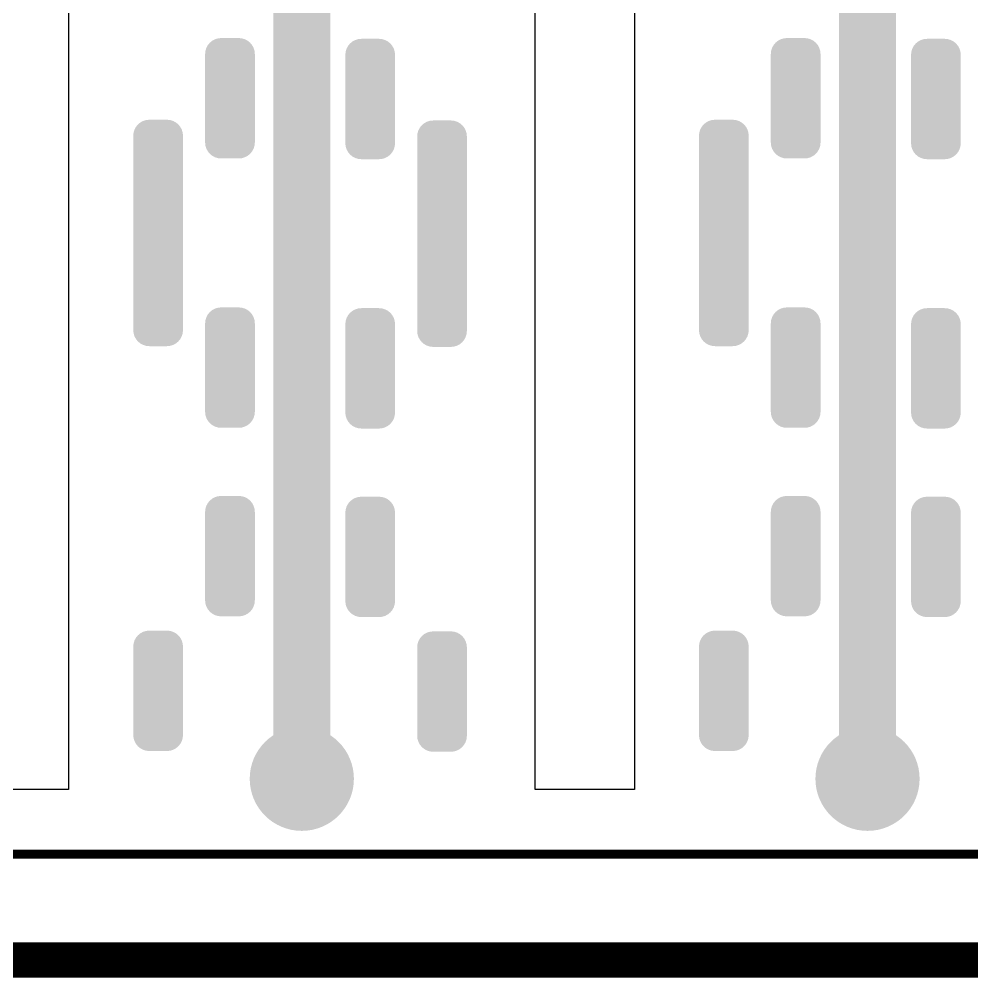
# Model space of a CAD drawing. Header units: inches. Extents: x -0.01 to 3.95, y -0.11 to 1.88.
# Drawn here: x 1.967 to 2.498, y -0.107 to 0.426 of the extents above; entities that cross this region are included whole.
import ezdxf

# ---------------------------------------------------------------- set-up
doc = ezdxf.new("R2010")
doc.units = ezdxf.units.IN
doc.header["$MEASUREMENT"] = 0
for name, color, linetype in [('Board Outline', 216, 'Continuous'), ('Bottom Layer', 5, 'Continuous'), ('Bottom Solder', 6, 'Continuous'), ('Top Layer', 1, 'Continuous'), ('Top Overlay', 2, 'Continuous'), ('Top Paste', 8, 'Continuous'), ('Top Solder', 216, 'Continuous'), ('Via Holes', 16, 'Continuous')]:
    doc.layers.add(name, color=color, linetype=linetype)

msp = doc.modelspace()

# ---------------------------------------------------------------- hatches: boundary and pattern name
at = {"layer": 'Bottom Layer'}
h = msp.add_hatch(color=5, dxfattribs=at)
edge = h.paths.add_edge_path()
edge.add_arc((2.12476, 0.00336), 0.025, 0, 360)
h = msp.add_hatch(color=5, dxfattribs=at)
edge = h.paths.add_edge_path()
edge.add_arc((2.43972, 0.00336), 0.025, 0, 360)
at = {"layer": 'Bottom Solder'}
h = msp.add_hatch(color=6, dxfattribs=at)
edge = h.paths.add_edge_path()
edge.add_arc((2.12476, 0.00336), 0.029, 0, 360)
h = msp.add_hatch(color=6, dxfattribs=at)
edge = h.paths.add_edge_path()
edge.add_arc((2.43972, 0.00336), 0.029, 0, 360)
at = {"layer": 'Top Layer'}
h = msp.add_hatch(color=1, dxfattribs=at)
edge = h.paths.add_edge_path()
edge.add_arc((2.11886, 1.70551), 0.00591, 90, 180)
edge.add_line((2.11295, 1.70551), (2.11295, 0.00472))
edge.add_arc((2.11886, 0.00472), 0.00591, 180, 270)
edge.add_line((2.11886, -0.00118), (2.13067, -0.00118))
edge.add_arc((2.13067, 0.00472), 0.00591, 270, 360)
edge.add_line((2.13657, 0.00472), (2.13657, 1.70551))
edge.add_arc((2.13067, 1.70551), 0.00591, 0, 90)
edge.add_line((2.13067, 1.71141), (2.11886, 1.71141))
h = msp.add_hatch(color=1, dxfattribs=at)
edge = h.paths.add_edge_path()
edge.add_arc((2.43382, 1.70551), 0.00591, 90, 180)
edge.add_line((2.42791, 1.70551), (2.42791, 0.00472))
edge.add_arc((2.43382, 0.00472), 0.00591, 180, 270)
edge.add_line((2.43382, -0.00118), (2.44563, -0.00118))
edge.add_arc((2.44563, 0.00472), 0.00591, 270, 360)
edge.add_line((2.45154, 0.00472), (2.45154, 1.70551))
edge.add_arc((2.44563, 1.70551), 0.00591, 0, 90)
edge.add_line((2.44563, 1.71141), (2.43382, 1.71141))
h = msp.add_hatch(color=1, dxfattribs=at)
edge = h.paths.add_edge_path()
edge.add_arc((2.07984, 0.40697), 0.00492, 90, 180)
edge.add_line((2.07492, 0.40697), (2.07492, 0.35775))
edge.add_arc((2.07984, 0.35775), 0.00492, 180, 270)
edge.add_line((2.07984, 0.35283), (2.08969, 0.35283))
edge.add_arc((2.08969, 0.35775), 0.00492, 270, 360)
edge.add_line((2.09461, 0.35775), (2.09461, 0.40697))
edge.add_arc((2.08969, 0.40697), 0.00492, 0, 90)
edge.add_line((2.08969, 0.41189), (2.07984, 0.41189))
h = msp.add_hatch(color=1, dxfattribs=at)
edge = h.paths.add_edge_path()
edge.add_arc((2.16775, 0.35734), 0.00492, 270, 360)
edge.add_line((2.17267, 0.35734), (2.17267, 0.40655))
edge.add_arc((2.16775, 0.40655), 0.00492, 0, 90)
edge.add_line((2.16775, 0.41147), (2.15791, 0.41147))
edge.add_arc((2.15791, 0.40655), 0.00492, 90, 180)
edge.add_line((2.15299, 0.40655), (2.15299, 0.35734))
edge.add_arc((2.15791, 0.35734), 0.00492, 180, 270)
edge.add_line((2.15791, 0.35242), (2.16775, 0.35242))
h = msp.add_hatch(color=1, dxfattribs=at)
edge = h.paths.add_edge_path()
edge.add_arc((2.3948, 0.40697), 0.00492, 90, 180)
edge.add_line((2.38988, 0.40697), (2.38988, 0.35775))
edge.add_arc((2.3948, 0.35775), 0.00492, 180, 270)
edge.add_line((2.3948, 0.35283), (2.40465, 0.35283))
edge.add_arc((2.40465, 0.35775), 0.00492, 270, 360)
edge.add_line((2.40957, 0.35775), (2.40957, 0.40697))
edge.add_arc((2.40465, 0.40697), 0.00492, 0, 90)
edge.add_line((2.40465, 0.41189), (2.3948, 0.41189))
h = msp.add_hatch(color=1, dxfattribs=at)
edge = h.paths.add_edge_path()
edge.add_arc((2.48271, 0.35734), 0.00492, 270, 360)
edge.add_line((2.48763, 0.35734), (2.48763, 0.40655))
edge.add_arc((2.48271, 0.40655), 0.00492, 0, 90)
edge.add_line((2.48271, 0.41147), (2.47287, 0.41147))
edge.add_arc((2.47287, 0.40655), 0.00492, 90, 180)
edge.add_line((2.46795, 0.40655), (2.46795, 0.35734))
edge.add_arc((2.47287, 0.35734), 0.00492, 180, 270)
edge.add_line((2.47287, 0.35242), (2.48271, 0.35242))
h = msp.add_hatch(color=1, dxfattribs=at)
edge = h.paths.add_edge_path()
edge.add_arc((2.03984, 0.36149), 0.00492, 90, 180)
edge.add_line((2.03492, 0.36149), (2.03492, 0.25323))
edge.add_arc((2.03984, 0.25323), 0.00492, 180, 270)
edge.add_line((2.03984, 0.2483), (2.04969, 0.2483))
edge.add_arc((2.04969, 0.25323), 0.00492, 270, 360)
edge.add_line((2.05461, 0.25323), (2.05461, 0.36149))
edge.add_arc((2.04969, 0.36149), 0.00492, 0, 90)
edge.add_line((2.04969, 0.36641), (2.03984, 0.36641))
h = msp.add_hatch(color=1, dxfattribs=at)
edge = h.paths.add_edge_path()
edge.add_arc((2.20775, 0.25281), 0.00492, 270, 360)
edge.add_line((2.21267, 0.25281), (2.21267, 0.36108))
edge.add_arc((2.20775, 0.36108), 0.00492, 0, 90)
edge.add_line((2.20775, 0.366), (2.19791, 0.366))
edge.add_arc((2.19791, 0.36108), 0.00492, 90, 180)
edge.add_line((2.19299, 0.36108), (2.19299, 0.25281))
edge.add_arc((2.19791, 0.25281), 0.00492, 180, 270)
edge.add_line((2.19791, 0.24789), (2.20775, 0.24789))
h = msp.add_hatch(color=1, dxfattribs=at)
edge = h.paths.add_edge_path()
edge.add_arc((2.3548, 0.36149), 0.00492, 90, 180)
edge.add_line((2.34988, 0.36149), (2.34988, 0.25323))
edge.add_arc((2.3548, 0.25323), 0.00492, 180, 270)
edge.add_line((2.3548, 0.2483), (2.36465, 0.2483))
edge.add_arc((2.36465, 0.25323), 0.00492, 270, 360)
edge.add_line((2.36957, 0.25323), (2.36957, 0.36149))
edge.add_arc((2.36465, 0.36149), 0.00492, 0, 90)
edge.add_line((2.36465, 0.36641), (2.3548, 0.36641))
h = msp.add_hatch(color=1, dxfattribs=at)
edge = h.paths.add_edge_path()
edge.add_arc((2.07984, 0.25697), 0.00492, 90, 180)
edge.add_line((2.07492, 0.25697), (2.07492, 0.20775))
edge.add_arc((2.07984, 0.20775), 0.00492, 180, 270)
edge.add_line((2.07984, 0.20283), (2.08969, 0.20283))
edge.add_arc((2.08969, 0.20775), 0.00492, 270, 360)
edge.add_line((2.09461, 0.20775), (2.09461, 0.25697))
edge.add_arc((2.08969, 0.25697), 0.00492, 0, 90)
edge.add_line((2.08969, 0.26189), (2.07984, 0.26189))
h = msp.add_hatch(color=1, dxfattribs=at)
edge = h.paths.add_edge_path()
edge.add_arc((2.3948, 0.25697), 0.00492, 90, 180)
edge.add_line((2.38988, 0.25697), (2.38988, 0.20775))
edge.add_arc((2.3948, 0.20775), 0.00492, 180, 270)
edge.add_line((2.3948, 0.20283), (2.40465, 0.20283))
edge.add_arc((2.40465, 0.20775), 0.00492, 270, 360)
edge.add_line((2.40957, 0.20775), (2.40957, 0.25697))
edge.add_arc((2.40465, 0.25697), 0.00492, 0, 90)
edge.add_line((2.40465, 0.26189), (2.3948, 0.26189))
h = msp.add_hatch(color=1, dxfattribs=at)
edge = h.paths.add_edge_path()
edge.add_arc((2.16775, 0.20734), 0.00492, 270, 360)
edge.add_line((2.17267, 0.20734), (2.17267, 0.25655))
edge.add_arc((2.16775, 0.25655), 0.00492, 0, 90)
edge.add_line((2.16775, 0.26147), (2.15791, 0.26147))
edge.add_arc((2.15791, 0.25655), 0.00492, 90, 180)
edge.add_line((2.15299, 0.25655), (2.15299, 0.20734))
edge.add_arc((2.15791, 0.20734), 0.00492, 180, 270)
edge.add_line((2.15791, 0.20242), (2.16775, 0.20242))
h = msp.add_hatch(color=1, dxfattribs=at)
edge = h.paths.add_edge_path()
edge.add_arc((2.48271, 0.20734), 0.00492, 270, 360)
edge.add_line((2.48763, 0.20734), (2.48763, 0.25655))
edge.add_arc((2.48271, 0.25655), 0.00492, 0, 90)
edge.add_line((2.48271, 0.26147), (2.47287, 0.26147))
edge.add_arc((2.47287, 0.25655), 0.00492, 90, 180)
edge.add_line((2.46795, 0.25655), (2.46795, 0.20734))
edge.add_arc((2.47287, 0.20734), 0.00492, 180, 270)
edge.add_line((2.47287, 0.20242), (2.48271, 0.20242))
h = msp.add_hatch(color=1, dxfattribs=at)
edge = h.paths.add_edge_path()
edge.add_arc((2.07984, 0.15197), 0.00492, 90, 180)
edge.add_line((2.07492, 0.15197), (2.07492, 0.10275))
edge.add_arc((2.07984, 0.10275), 0.00492, 180, 270)
edge.add_line((2.07984, 0.09783), (2.08969, 0.09783))
edge.add_arc((2.08969, 0.10275), 0.00492, 270, 360)
edge.add_line((2.09461, 0.10275), (2.09461, 0.15197))
edge.add_arc((2.08969, 0.15197), 0.00492, 0, 90)
edge.add_line((2.08969, 0.15689), (2.07984, 0.15689))
h = msp.add_hatch(color=1, dxfattribs=at)
edge = h.paths.add_edge_path()
edge.add_arc((2.16775, 0.10234), 0.00492, 270, 360)
edge.add_line((2.17267, 0.10234), (2.17267, 0.15155))
edge.add_arc((2.16775, 0.15155), 0.00492, 0, 90)
edge.add_line((2.16775, 0.15647), (2.15791, 0.15647))
edge.add_arc((2.15791, 0.15155), 0.00492, 90, 180)
edge.add_line((2.15299, 0.15155), (2.15299, 0.10234))
edge.add_arc((2.15791, 0.10234), 0.00492, 180, 270)
edge.add_line((2.15791, 0.09742), (2.16775, 0.09742))
h = msp.add_hatch(color=1, dxfattribs=at)
edge = h.paths.add_edge_path()
edge.add_arc((2.3948, 0.15197), 0.00492, 90, 180)
edge.add_line((2.38988, 0.15197), (2.38988, 0.10275))
edge.add_arc((2.3948, 0.10275), 0.00492, 180, 270)
edge.add_line((2.3948, 0.09783), (2.40465, 0.09783))
edge.add_arc((2.40465, 0.10275), 0.00492, 270, 360)
edge.add_line((2.40957, 0.10275), (2.40957, 0.15197))
edge.add_arc((2.40465, 0.15197), 0.00492, 0, 90)
edge.add_line((2.40465, 0.15689), (2.3948, 0.15689))
h = msp.add_hatch(color=1, dxfattribs=at)
edge = h.paths.add_edge_path()
edge.add_arc((2.48271, 0.10234), 0.00492, 270, 360)
edge.add_line((2.48763, 0.10234), (2.48763, 0.15155))
edge.add_arc((2.48271, 0.15155), 0.00492, 0, 90)
edge.add_line((2.48271, 0.15647), (2.47287, 0.15647))
edge.add_arc((2.47287, 0.15155), 0.00492, 90, 180)
edge.add_line((2.46795, 0.15155), (2.46795, 0.10234))
edge.add_arc((2.47287, 0.10234), 0.00492, 180, 270)
edge.add_line((2.47287, 0.09742), (2.48271, 0.09742))
h = msp.add_hatch(color=1, dxfattribs=at)
edge = h.paths.add_edge_path()
edge.add_arc((2.03984, 0.07697), 0.00492, 90, 180)
edge.add_line((2.03492, 0.07697), (2.03492, 0.02775))
edge.add_arc((2.03984, 0.02775), 0.00492, 180, 270)
edge.add_line((2.03984, 0.02283), (2.04969, 0.02283))
edge.add_arc((2.04969, 0.02775), 0.00492, 270, 360)
edge.add_line((2.05461, 0.02775), (2.05461, 0.07697))
edge.add_arc((2.04969, 0.07697), 0.00492, 0, 90)
edge.add_line((2.04969, 0.08189), (2.03984, 0.08189))
h = msp.add_hatch(color=1, dxfattribs=at)
edge = h.paths.add_edge_path()
edge.add_arc((2.20775, 0.02734), 0.00492, 270, 360)
edge.add_line((2.21267, 0.02734), (2.21267, 0.07655))
edge.add_arc((2.20775, 0.07655), 0.00492, 0, 90)
edge.add_line((2.20775, 0.08147), (2.19791, 0.08147))
edge.add_arc((2.19791, 0.07655), 0.00492, 90, 180)
edge.add_line((2.19299, 0.07655), (2.19299, 0.02734))
edge.add_arc((2.19791, 0.02734), 0.00492, 180, 270)
edge.add_line((2.19791, 0.02242), (2.20775, 0.02242))
h = msp.add_hatch(color=1, dxfattribs=at)
edge = h.paths.add_edge_path()
edge.add_arc((2.3548, 0.07697), 0.00492, 90, 180)
edge.add_line((2.34988, 0.07697), (2.34988, 0.02775))
edge.add_arc((2.3548, 0.02775), 0.00492, 180, 270)
edge.add_line((2.3548, 0.02283), (2.36465, 0.02283))
edge.add_arc((2.36465, 0.02775), 0.00492, 270, 360)
edge.add_line((2.36957, 0.02775), (2.36957, 0.07697))
edge.add_arc((2.36465, 0.07697), 0.00492, 0, 90)
edge.add_line((2.36465, 0.08189), (2.3548, 0.08189))
h = msp.add_hatch(color=1, dxfattribs=at)
edge = h.paths.add_edge_path()
edge.add_arc((2.12476, 0.00336), 0.025, 0, 360)
h = msp.add_hatch(color=1, dxfattribs=at)
edge = h.paths.add_edge_path()
edge.add_arc((2.43972, 0.00336), 0.025, 0, 360)
at = {"layer": 'Top Paste'}
h = msp.add_hatch(color=8, dxfattribs=at)
edge = h.paths.add_edge_path()
edge.add_arc((2.11886, 1.70551), 0.00591, 90, 180)
edge.add_line((2.11295, 1.70551), (2.11295, 0.00472))
edge.add_arc((2.11886, 0.00472), 0.00591, 180, 270)
edge.add_line((2.11886, -0.00118), (2.13067, -0.00118))
edge.add_arc((2.13067, 0.00472), 0.00591, 270, 360)
edge.add_line((2.13657, 0.00472), (2.13657, 1.70551))
edge.add_arc((2.13067, 1.70551), 0.00591, 0, 90)
edge.add_line((2.13067, 1.71141), (2.11886, 1.71141))
h = msp.add_hatch(color=8, dxfattribs=at)
edge = h.paths.add_edge_path()
edge.add_arc((2.43382, 1.70551), 0.00591, 90, 180)
edge.add_line((2.42791, 1.70551), (2.42791, 0.00472))
edge.add_arc((2.43382, 0.00472), 0.00591, 180, 270)
edge.add_line((2.43382, -0.00118), (2.44563, -0.00118))
edge.add_arc((2.44563, 0.00472), 0.00591, 270, 360)
edge.add_line((2.45154, 0.00472), (2.45154, 1.70551))
edge.add_arc((2.44563, 1.70551), 0.00591, 0, 90)
edge.add_line((2.44563, 1.71141), (2.43382, 1.71141))
h = msp.add_hatch(color=8, dxfattribs=at)
edge = h.paths.add_edge_path()
edge.add_arc((2.07984, 0.40697), 0.00492, 90, 180)
edge.add_line((2.07492, 0.40697), (2.07492, 0.35775))
edge.add_arc((2.07984, 0.35775), 0.00492, 180, 270)
edge.add_line((2.07984, 0.35283), (2.08969, 0.35283))
edge.add_arc((2.08969, 0.35775), 0.00492, 270, 360)
edge.add_line((2.09461, 0.35775), (2.09461, 0.40697))
edge.add_arc((2.08969, 0.40697), 0.00492, 0, 90)
edge.add_line((2.08969, 0.41189), (2.07984, 0.41189))
h = msp.add_hatch(color=8, dxfattribs=at)
edge = h.paths.add_edge_path()
edge.add_arc((2.16775, 0.35734), 0.00492, 270, 360)
edge.add_line((2.17267, 0.35734), (2.17267, 0.40655))
edge.add_arc((2.16775, 0.40655), 0.00492, 0, 90)
edge.add_line((2.16775, 0.41147), (2.15791, 0.41147))
edge.add_arc((2.15791, 0.40655), 0.00492, 90, 180)
edge.add_line((2.15299, 0.40655), (2.15299, 0.35734))
edge.add_arc((2.15791, 0.35734), 0.00492, 180, 270)
edge.add_line((2.15791, 0.35242), (2.16775, 0.35242))
h = msp.add_hatch(color=8, dxfattribs=at)
edge = h.paths.add_edge_path()
edge.add_arc((2.3948, 0.40697), 0.00492, 90, 180)
edge.add_line((2.38988, 0.40697), (2.38988, 0.35775))
edge.add_arc((2.3948, 0.35775), 0.00492, 180, 270)
edge.add_line((2.3948, 0.35283), (2.40465, 0.35283))
edge.add_arc((2.40465, 0.35775), 0.00492, 270, 360)
edge.add_line((2.40957, 0.35775), (2.40957, 0.40697))
edge.add_arc((2.40465, 0.40697), 0.00492, 0, 90)
edge.add_line((2.40465, 0.41189), (2.3948, 0.41189))
h = msp.add_hatch(color=8, dxfattribs=at)
edge = h.paths.add_edge_path()
edge.add_arc((2.48271, 0.35734), 0.00492, 270, 360)
edge.add_line((2.48763, 0.35734), (2.48763, 0.40655))
edge.add_arc((2.48271, 0.40655), 0.00492, 0, 90)
edge.add_line((2.48271, 0.41147), (2.47287, 0.41147))
edge.add_arc((2.47287, 0.40655), 0.00492, 90, 180)
edge.add_line((2.46795, 0.40655), (2.46795, 0.35734))
edge.add_arc((2.47287, 0.35734), 0.00492, 180, 270)
edge.add_line((2.47287, 0.35242), (2.48271, 0.35242))
h = msp.add_hatch(color=8, dxfattribs=at)
edge = h.paths.add_edge_path()
edge.add_arc((2.03984, 0.36149), 0.00492, 90, 180)
edge.add_line((2.03492, 0.36149), (2.03492, 0.25323))
edge.add_arc((2.03984, 0.25323), 0.00492, 180, 270)
edge.add_line((2.03984, 0.2483), (2.04969, 0.2483))
edge.add_arc((2.04969, 0.25323), 0.00492, 270, 360)
edge.add_line((2.05461, 0.25323), (2.05461, 0.36149))
edge.add_arc((2.04969, 0.36149), 0.00492, 0, 90)
edge.add_line((2.04969, 0.36641), (2.03984, 0.36641))
h = msp.add_hatch(color=8, dxfattribs=at)
edge = h.paths.add_edge_path()
edge.add_arc((2.20775, 0.25281), 0.00492, 270, 360)
edge.add_line((2.21267, 0.25281), (2.21267, 0.36108))
edge.add_arc((2.20775, 0.36108), 0.00492, 0, 90)
edge.add_line((2.20775, 0.366), (2.19791, 0.366))
edge.add_arc((2.19791, 0.36108), 0.00492, 90, 180)
edge.add_line((2.19299, 0.36108), (2.19299, 0.25281))
edge.add_arc((2.19791, 0.25281), 0.00492, 180, 270)
edge.add_line((2.19791, 0.24789), (2.20775, 0.24789))
h = msp.add_hatch(color=8, dxfattribs=at)
edge = h.paths.add_edge_path()
edge.add_arc((2.3548, 0.36149), 0.00492, 90, 180)
edge.add_line((2.34988, 0.36149), (2.34988, 0.25323))
edge.add_arc((2.3548, 0.25323), 0.00492, 180, 270)
edge.add_line((2.3548, 0.2483), (2.36465, 0.2483))
edge.add_arc((2.36465, 0.25323), 0.00492, 270, 360)
edge.add_line((2.36957, 0.25323), (2.36957, 0.36149))
edge.add_arc((2.36465, 0.36149), 0.00492, 0, 90)
edge.add_line((2.36465, 0.36641), (2.3548, 0.36641))
h = msp.add_hatch(color=8, dxfattribs=at)
edge = h.paths.add_edge_path()
edge.add_arc((2.07984, 0.25697), 0.00492, 90, 180)
edge.add_line((2.07492, 0.25697), (2.07492, 0.20775))
edge.add_arc((2.07984, 0.20775), 0.00492, 180, 270)
edge.add_line((2.07984, 0.20283), (2.08969, 0.20283))
edge.add_arc((2.08969, 0.20775), 0.00492, 270, 360)
edge.add_line((2.09461, 0.20775), (2.09461, 0.25697))
edge.add_arc((2.08969, 0.25697), 0.00492, 0, 90)
edge.add_line((2.08969, 0.26189), (2.07984, 0.26189))
h = msp.add_hatch(color=8, dxfattribs=at)
edge = h.paths.add_edge_path()
edge.add_arc((2.3948, 0.25697), 0.00492, 90, 180)
edge.add_line((2.38988, 0.25697), (2.38988, 0.20775))
edge.add_arc((2.3948, 0.20775), 0.00492, 180, 270)
edge.add_line((2.3948, 0.20283), (2.40465, 0.20283))
edge.add_arc((2.40465, 0.20775), 0.00492, 270, 360)
edge.add_line((2.40957, 0.20775), (2.40957, 0.25697))
edge.add_arc((2.40465, 0.25697), 0.00492, 0, 90)
edge.add_line((2.40465, 0.26189), (2.3948, 0.26189))
h = msp.add_hatch(color=8, dxfattribs=at)
edge = h.paths.add_edge_path()
edge.add_arc((2.16775, 0.20734), 0.00492, 270, 360)
edge.add_line((2.17267, 0.20734), (2.17267, 0.25655))
edge.add_arc((2.16775, 0.25655), 0.00492, 0, 90)
edge.add_line((2.16775, 0.26147), (2.15791, 0.26147))
edge.add_arc((2.15791, 0.25655), 0.00492, 90, 180)
edge.add_line((2.15299, 0.25655), (2.15299, 0.20734))
edge.add_arc((2.15791, 0.20734), 0.00492, 180, 270)
edge.add_line((2.15791, 0.20242), (2.16775, 0.20242))
h = msp.add_hatch(color=8, dxfattribs=at)
edge = h.paths.add_edge_path()
edge.add_arc((2.48271, 0.20734), 0.00492, 270, 360)
edge.add_line((2.48763, 0.20734), (2.48763, 0.25655))
edge.add_arc((2.48271, 0.25655), 0.00492, 0, 90)
edge.add_line((2.48271, 0.26147), (2.47287, 0.26147))
edge.add_arc((2.47287, 0.25655), 0.00492, 90, 180)
edge.add_line((2.46795, 0.25655), (2.46795, 0.20734))
edge.add_arc((2.47287, 0.20734), 0.00492, 180, 270)
edge.add_line((2.47287, 0.20242), (2.48271, 0.20242))
h = msp.add_hatch(color=8, dxfattribs=at)
edge = h.paths.add_edge_path()
edge.add_arc((2.07984, 0.15197), 0.00492, 90, 180)
edge.add_line((2.07492, 0.15197), (2.07492, 0.10275))
edge.add_arc((2.07984, 0.10275), 0.00492, 180, 270)
edge.add_line((2.07984, 0.09783), (2.08969, 0.09783))
edge.add_arc((2.08969, 0.10275), 0.00492, 270, 360)
edge.add_line((2.09461, 0.10275), (2.09461, 0.15197))
edge.add_arc((2.08969, 0.15197), 0.00492, 0, 90)
edge.add_line((2.08969, 0.15689), (2.07984, 0.15689))
h = msp.add_hatch(color=8, dxfattribs=at)
edge = h.paths.add_edge_path()
edge.add_arc((2.16775, 0.10234), 0.00492, 270, 360)
edge.add_line((2.17267, 0.10234), (2.17267, 0.15155))
edge.add_arc((2.16775, 0.15155), 0.00492, 0, 90)
edge.add_line((2.16775, 0.15647), (2.15791, 0.15647))
edge.add_arc((2.15791, 0.15155), 0.00492, 90, 180)
edge.add_line((2.15299, 0.15155), (2.15299, 0.10234))
edge.add_arc((2.15791, 0.10234), 0.00492, 180, 270)
edge.add_line((2.15791, 0.09742), (2.16775, 0.09742))
h = msp.add_hatch(color=8, dxfattribs=at)
edge = h.paths.add_edge_path()
edge.add_arc((2.3948, 0.15197), 0.00492, 90, 180)
edge.add_line((2.38988, 0.15197), (2.38988, 0.10275))
edge.add_arc((2.3948, 0.10275), 0.00492, 180, 270)
edge.add_line((2.3948, 0.09783), (2.40465, 0.09783))
edge.add_arc((2.40465, 0.10275), 0.00492, 270, 360)
edge.add_line((2.40957, 0.10275), (2.40957, 0.15197))
edge.add_arc((2.40465, 0.15197), 0.00492, 0, 90)
edge.add_line((2.40465, 0.15689), (2.3948, 0.15689))
h = msp.add_hatch(color=8, dxfattribs=at)
edge = h.paths.add_edge_path()
edge.add_arc((2.48271, 0.10234), 0.00492, 270, 360)
edge.add_line((2.48763, 0.10234), (2.48763, 0.15155))
edge.add_arc((2.48271, 0.15155), 0.00492, 0, 90)
edge.add_line((2.48271, 0.15647), (2.47287, 0.15647))
edge.add_arc((2.47287, 0.15155), 0.00492, 90, 180)
edge.add_line((2.46795, 0.15155), (2.46795, 0.10234))
edge.add_arc((2.47287, 0.10234), 0.00492, 180, 270)
edge.add_line((2.47287, 0.09742), (2.48271, 0.09742))
h = msp.add_hatch(color=8, dxfattribs=at)
edge = h.paths.add_edge_path()
edge.add_arc((2.03984, 0.07697), 0.00492, 90, 180)
edge.add_line((2.03492, 0.07697), (2.03492, 0.02775))
edge.add_arc((2.03984, 0.02775), 0.00492, 180, 270)
edge.add_line((2.03984, 0.02283), (2.04969, 0.02283))
edge.add_arc((2.04969, 0.02775), 0.00492, 270, 360)
edge.add_line((2.05461, 0.02775), (2.05461, 0.07697))
edge.add_arc((2.04969, 0.07697), 0.00492, 0, 90)
edge.add_line((2.04969, 0.08189), (2.03984, 0.08189))
h = msp.add_hatch(color=8, dxfattribs=at)
edge = h.paths.add_edge_path()
edge.add_arc((2.20775, 0.02734), 0.00492, 270, 360)
edge.add_line((2.21267, 0.02734), (2.21267, 0.07655))
edge.add_arc((2.20775, 0.07655), 0.00492, 0, 90)
edge.add_line((2.20775, 0.08147), (2.19791, 0.08147))
edge.add_arc((2.19791, 0.07655), 0.00492, 90, 180)
edge.add_line((2.19299, 0.07655), (2.19299, 0.02734))
edge.add_arc((2.19791, 0.02734), 0.00492, 180, 270)
edge.add_line((2.19791, 0.02242), (2.20775, 0.02242))
h = msp.add_hatch(color=8, dxfattribs=at)
edge = h.paths.add_edge_path()
edge.add_arc((2.3548, 0.07697), 0.00492, 90, 180)
edge.add_line((2.34988, 0.07697), (2.34988, 0.02775))
edge.add_arc((2.3548, 0.02775), 0.00492, 180, 270)
edge.add_line((2.3548, 0.02283), (2.36465, 0.02283))
edge.add_arc((2.36465, 0.02775), 0.00492, 270, 360)
edge.add_line((2.36957, 0.02775), (2.36957, 0.07697))
edge.add_arc((2.36465, 0.07697), 0.00492, 0, 90)
edge.add_line((2.36465, 0.08189), (2.3548, 0.08189))
at = {"layer": 'Top Solder'}
h = msp.add_hatch(color=216, dxfattribs=at)
edge = h.paths.add_edge_path()
edge.add_arc((2.11886, 1.70551), 0.00991, 90, 180)
edge.add_line((2.10895, 1.70551), (2.10895, 0.00472))
edge.add_arc((2.11886, 0.00472), 0.00991, 180, 270)
edge.add_line((2.11886, -0.00518), (2.13067, -0.00518))
edge.add_arc((2.13067, 0.00472), 0.00991, 270, 360)
edge.add_line((2.14057, 0.00472), (2.14057, 1.70551))
edge.add_arc((2.13067, 1.70551), 0.00991, 0, 90)
edge.add_line((2.13067, 1.71541), (2.11886, 1.71541))
h = msp.add_hatch(color=216, dxfattribs=at)
edge = h.paths.add_edge_path()
edge.add_arc((2.43382, 1.70551), 0.00991, 90, 180)
edge.add_line((2.42391, 1.70551), (2.42391, 0.00472))
edge.add_arc((2.43382, 0.00472), 0.00991, 180, 270)
edge.add_line((2.43382, -0.00518), (2.44563, -0.00518))
edge.add_arc((2.44563, 0.00472), 0.00991, 270, 360)
edge.add_line((2.45554, 0.00472), (2.45554, 1.70551))
edge.add_arc((2.44563, 1.70551), 0.00991, 0, 90)
edge.add_line((2.44563, 1.71541), (2.43382, 1.71541))
h = msp.add_hatch(color=216, dxfattribs=at)
edge = h.paths.add_edge_path()
edge.add_arc((2.07984, 0.40697), 0.00892, 90, 180)
edge.add_line((2.07092, 0.40697), (2.07092, 0.35775))
edge.add_arc((2.07984, 0.35775), 0.00892, 180, 270)
edge.add_line((2.07984, 0.34883), (2.08969, 0.34883))
edge.add_arc((2.08969, 0.35775), 0.00892, 270, 360)
edge.add_line((2.09861, 0.35775), (2.09861, 0.40697))
edge.add_arc((2.08969, 0.40697), 0.00892, 0, 90)
edge.add_line((2.08969, 0.41589), (2.07984, 0.41589))
h = msp.add_hatch(color=216, dxfattribs=at)
edge = h.paths.add_edge_path()
edge.add_arc((2.16775, 0.35734), 0.00892, 270, 360)
edge.add_line((2.17667, 0.35734), (2.17667, 0.40655))
edge.add_arc((2.16775, 0.40655), 0.00892, 0, 90)
edge.add_line((2.16775, 0.41547), (2.15791, 0.41547))
edge.add_arc((2.15791, 0.40655), 0.00892, 90, 180)
edge.add_line((2.14899, 0.40655), (2.14899, 0.35734))
edge.add_arc((2.15791, 0.35734), 0.00892, 180, 270)
edge.add_line((2.15791, 0.34842), (2.16775, 0.34842))
h = msp.add_hatch(color=216, dxfattribs=at)
edge = h.paths.add_edge_path()
edge.add_arc((2.3948, 0.40697), 0.00892, 90, 180)
edge.add_line((2.38588, 0.40697), (2.38588, 0.35775))
edge.add_arc((2.3948, 0.35775), 0.00892, 180, 270)
edge.add_line((2.3948, 0.34883), (2.40465, 0.34883))
edge.add_arc((2.40465, 0.35775), 0.00892, 270, 360)
edge.add_line((2.41357, 0.35775), (2.41357, 0.40697))
edge.add_arc((2.40465, 0.40697), 0.00892, 0, 90)
edge.add_line((2.40465, 0.41589), (2.3948, 0.41589))
h = msp.add_hatch(color=216, dxfattribs=at)
edge = h.paths.add_edge_path()
edge.add_arc((2.48271, 0.35734), 0.00892, 270, 360)
edge.add_line((2.49163, 0.35734), (2.49163, 0.40655))
edge.add_arc((2.48271, 0.40655), 0.00892, 0, 90)
edge.add_line((2.48271, 0.41547), (2.47287, 0.41547))
edge.add_arc((2.47287, 0.40655), 0.00892, 90, 180)
edge.add_line((2.46395, 0.40655), (2.46395, 0.35734))
edge.add_arc((2.47287, 0.35734), 0.00892, 180, 270)
edge.add_line((2.47287, 0.34842), (2.48271, 0.34842))
h = msp.add_hatch(color=216, dxfattribs=at)
edge = h.paths.add_edge_path()
edge.add_arc((2.03984, 0.36149), 0.00892, 90, 180)
edge.add_line((2.03092, 0.36149), (2.03092, 0.25323))
edge.add_arc((2.03984, 0.25323), 0.00892, 180, 270)
edge.add_line((2.03984, 0.2443), (2.04969, 0.2443))
edge.add_arc((2.04969, 0.25323), 0.00892, 270, 360)
edge.add_line((2.05861, 0.25323), (2.05861, 0.36149))
edge.add_arc((2.04969, 0.36149), 0.00892, 0, 90)
edge.add_line((2.04969, 0.37041), (2.03984, 0.37041))
h = msp.add_hatch(color=216, dxfattribs=at)
edge = h.paths.add_edge_path()
edge.add_arc((2.20775, 0.25281), 0.00892, 270, 360)
edge.add_line((2.21667, 0.25281), (2.21667, 0.36108))
edge.add_arc((2.20775, 0.36108), 0.00892, 0, 90)
edge.add_line((2.20775, 0.37), (2.19791, 0.37))
edge.add_arc((2.19791, 0.36108), 0.00892, 90, 180)
edge.add_line((2.18899, 0.36108), (2.18899, 0.25281))
edge.add_arc((2.19791, 0.25281), 0.00892, 180, 270)
edge.add_line((2.19791, 0.24389), (2.20775, 0.24389))
h = msp.add_hatch(color=216, dxfattribs=at)
edge = h.paths.add_edge_path()
edge.add_arc((2.3548, 0.36149), 0.00892, 90, 180)
edge.add_line((2.34588, 0.36149), (2.34588, 0.25323))
edge.add_arc((2.3548, 0.25323), 0.00892, 180, 270)
edge.add_line((2.3548, 0.2443), (2.36465, 0.2443))
edge.add_arc((2.36465, 0.25323), 0.00892, 270, 360)
edge.add_line((2.37357, 0.25323), (2.37357, 0.36149))
edge.add_arc((2.36465, 0.36149), 0.00892, 0, 90)
edge.add_line((2.36465, 0.37041), (2.3548, 0.37041))
h = msp.add_hatch(color=216, dxfattribs=at)
edge = h.paths.add_edge_path()
edge.add_arc((2.07984, 0.25697), 0.00892, 90, 180)
edge.add_line((2.07092, 0.25697), (2.07092, 0.20775))
edge.add_arc((2.07984, 0.20775), 0.00892, 180, 270)
edge.add_line((2.07984, 0.19883), (2.08969, 0.19883))
edge.add_arc((2.08969, 0.20775), 0.00892, 270, 360)
edge.add_line((2.09861, 0.20775), (2.09861, 0.25697))
edge.add_arc((2.08969, 0.25697), 0.00892, 0, 90)
edge.add_line((2.08969, 0.26589), (2.07984, 0.26589))
h = msp.add_hatch(color=216, dxfattribs=at)
edge = h.paths.add_edge_path()
edge.add_arc((2.16775, 0.20734), 0.00892, 270, 360)
edge.add_line((2.17667, 0.20734), (2.17667, 0.25655))
edge.add_arc((2.16775, 0.25655), 0.00892, 0, 90)
edge.add_line((2.16775, 0.26547), (2.15791, 0.26547))
edge.add_arc((2.15791, 0.25655), 0.00892, 90, 180)
edge.add_line((2.14899, 0.25655), (2.14899, 0.20734))
edge.add_arc((2.15791, 0.20734), 0.00892, 180, 270)
edge.add_line((2.15791, 0.19842), (2.16775, 0.19842))
h = msp.add_hatch(color=216, dxfattribs=at)
edge = h.paths.add_edge_path()
edge.add_arc((2.3948, 0.25697), 0.00892, 90, 180)
edge.add_line((2.38588, 0.25697), (2.38588, 0.20775))
edge.add_arc((2.3948, 0.20775), 0.00892, 180, 270)
edge.add_line((2.3948, 0.19883), (2.40465, 0.19883))
edge.add_arc((2.40465, 0.20775), 0.00892, 270, 360)
edge.add_line((2.41357, 0.20775), (2.41357, 0.25697))
edge.add_arc((2.40465, 0.25697), 0.00892, 0, 90)
edge.add_line((2.40465, 0.26589), (2.3948, 0.26589))
h = msp.add_hatch(color=216, dxfattribs=at)
edge = h.paths.add_edge_path()
edge.add_arc((2.48271, 0.20734), 0.00892, 270, 360)
edge.add_line((2.49163, 0.20734), (2.49163, 0.25655))
edge.add_arc((2.48271, 0.25655), 0.00892, 0, 90)
edge.add_line((2.48271, 0.26547), (2.47287, 0.26547))
edge.add_arc((2.47287, 0.25655), 0.00892, 90, 180)
edge.add_line((2.46395, 0.25655), (2.46395, 0.20734))
edge.add_arc((2.47287, 0.20734), 0.00892, 180, 270)
edge.add_line((2.47287, 0.19842), (2.48271, 0.19842))
h = msp.add_hatch(color=216, dxfattribs=at)
edge = h.paths.add_edge_path()
edge.add_arc((2.07984, 0.15197), 0.00892, 90, 180)
edge.add_line((2.07092, 0.15197), (2.07092, 0.10275))
edge.add_arc((2.07984, 0.10275), 0.00892, 180, 270)
edge.add_line((2.07984, 0.09383), (2.08969, 0.09383))
edge.add_arc((2.08969, 0.10275), 0.00892, 270, 360)
edge.add_line((2.09861, 0.10275), (2.09861, 0.15197))
edge.add_arc((2.08969, 0.15197), 0.00892, 0, 90)
edge.add_line((2.08969, 0.16089), (2.07984, 0.16089))
h = msp.add_hatch(color=216, dxfattribs=at)
edge = h.paths.add_edge_path()
edge.add_arc((2.16775, 0.10234), 0.00892, 270, 360)
edge.add_line((2.17667, 0.10234), (2.17667, 0.15155))
edge.add_arc((2.16775, 0.15155), 0.00892, 0, 90)
edge.add_line((2.16775, 0.16047), (2.15791, 0.16047))
edge.add_arc((2.15791, 0.15155), 0.00892, 90, 180)
edge.add_line((2.14899, 0.15155), (2.14899, 0.10234))
edge.add_arc((2.15791, 0.10234), 0.00892, 180, 270)
edge.add_line((2.15791, 0.09342), (2.16775, 0.09342))
h = msp.add_hatch(color=216, dxfattribs=at)
edge = h.paths.add_edge_path()
edge.add_arc((2.3948, 0.15197), 0.00892, 90, 180)
edge.add_line((2.38588, 0.15197), (2.38588, 0.10275))
edge.add_arc((2.3948, 0.10275), 0.00892, 180, 270)
edge.add_line((2.3948, 0.09383), (2.40465, 0.09383))
edge.add_arc((2.40465, 0.10275), 0.00892, 270, 360)
edge.add_line((2.41357, 0.10275), (2.41357, 0.15197))
edge.add_arc((2.40465, 0.15197), 0.00892, 0, 90)
edge.add_line((2.40465, 0.16089), (2.3948, 0.16089))
h = msp.add_hatch(color=216, dxfattribs=at)
edge = h.paths.add_edge_path()
edge.add_arc((2.48271, 0.10234), 0.00892, 270, 360)
edge.add_line((2.49163, 0.10234), (2.49163, 0.15155))
edge.add_arc((2.48271, 0.15155), 0.00892, 0, 90)
edge.add_line((2.48271, 0.16047), (2.47287, 0.16047))
edge.add_arc((2.47287, 0.15155), 0.00892, 90, 180)
edge.add_line((2.46395, 0.15155), (2.46395, 0.10234))
edge.add_arc((2.47287, 0.10234), 0.00892, 180, 270)
edge.add_line((2.47287, 0.09342), (2.48271, 0.09342))
h = msp.add_hatch(color=216, dxfattribs=at)
edge = h.paths.add_edge_path()
edge.add_arc((2.03984, 0.07697), 0.00892, 90, 180)
edge.add_line((2.03092, 0.07697), (2.03092, 0.02775))
edge.add_arc((2.03984, 0.02775), 0.00892, 180, 270)
edge.add_line((2.03984, 0.01883), (2.04969, 0.01883))
edge.add_arc((2.04969, 0.02775), 0.00892, 270, 360)
edge.add_line((2.05861, 0.02775), (2.05861, 0.07697))
edge.add_arc((2.04969, 0.07697), 0.00892, 0, 90)
edge.add_line((2.04969, 0.08589), (2.03984, 0.08589))
h = msp.add_hatch(color=216, dxfattribs=at)
edge = h.paths.add_edge_path()
edge.add_arc((2.20775, 0.02734), 0.00892, 270, 360)
edge.add_line((2.21667, 0.02734), (2.21667, 0.07655))
edge.add_arc((2.20775, 0.07655), 0.00892, 0, 90)
edge.add_line((2.20775, 0.08547), (2.19791, 0.08547))
edge.add_arc((2.19791, 0.07655), 0.00892, 90, 180)
edge.add_line((2.18899, 0.07655), (2.18899, 0.02734))
edge.add_arc((2.19791, 0.02734), 0.00892, 180, 270)
edge.add_line((2.19791, 0.01842), (2.20775, 0.01842))
h = msp.add_hatch(color=216, dxfattribs=at)
edge = h.paths.add_edge_path()
edge.add_arc((2.3548, 0.07697), 0.00892, 90, 180)
edge.add_line((2.34588, 0.07697), (2.34588, 0.02775))
edge.add_arc((2.3548, 0.02775), 0.00892, 180, 270)
edge.add_line((2.3548, 0.01883), (2.36465, 0.01883))
edge.add_arc((2.36465, 0.02775), 0.00892, 270, 360)
edge.add_line((2.37357, 0.02775), (2.37357, 0.07697))
edge.add_arc((2.36465, 0.07697), 0.00892, 0, 90)
edge.add_line((2.36465, 0.08589), (2.3548, 0.08589))
h = msp.add_hatch(color=216, dxfattribs=at)
edge = h.paths.add_edge_path()
edge.add_arc((2.12476, 0.00336), 0.029, 0, 360)
h = msp.add_hatch(color=216, dxfattribs=at)
edge = h.paths.add_edge_path()
edge.add_arc((2.43972, 0.00336), 0.029, 0, 360)
at = {"layer": 'Via Holes'}
h = msp.add_hatch(color=7, dxfattribs=at)
edge = h.paths.add_edge_path()
edge.add_arc((2.12476, 0.00336), 0.014, 0, 360)
h = msp.add_hatch(color=7, dxfattribs=at)
edge = h.paths.add_edge_path()
edge.add_arc((2.43972, 0.00336), 0.014, 0, 360)

# ---------------------------------------------------------------- linework, layer by layer
at = {"layer": 'Board Outline'}
msp.add_lwpolyline([(0.0794, -0.09764, 0.01969, 0.01969, 0), (3.85761, -0.09764, 0.01969, 0.01969, 0)], format="xyseb", dxfattribs=at)
at = {"layer": 'Top Layer'}
for p, q in [((1.9948, 1.75), (1.9948, -0.00264)), ((2.25476, -0.00264), (2.25476, 1.75)), ((2.31, 1.75), (2.31, -0.00264)), ((1.9948, -0.00264), (1.94, -0.00264)), ((2.31, -0.00264), (2.25476, -0.00264)), ((0.1394, -0.03859), (3.79761, -0.03859)), ((3.85408, -0.09764), (0.0794, -0.09764))]:
    msp.add_line(p, q, dxfattribs=at)
at = {"layer": 'Top Overlay'}
msp.add_lwpolyline([(0.1394, -0.03859, 0.005, 0.005, 0), (3.79761, -0.03859, 0.005, 0.005, 0)], format="xyseb", dxfattribs=at)
at = {"layer": 'Top Solder'}
for p, q in [((0.1394, -0.03859), (3.79761, -0.03859)), ((3.85408, -0.09764), (0.0794, -0.09764))]:
    msp.add_line(p, q, dxfattribs=at)

doc.saveas('drawing.dxf')
